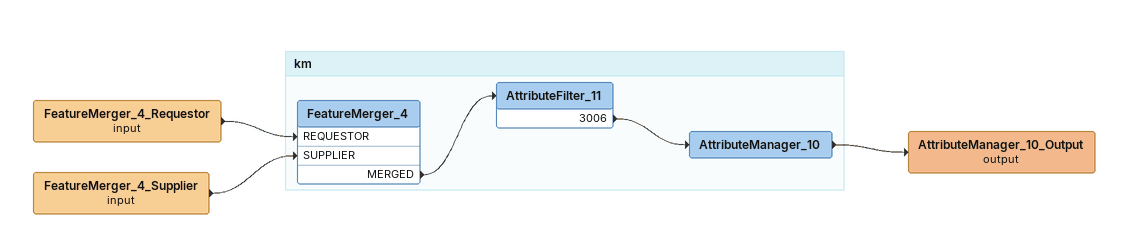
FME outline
FeatureMerger_4_Requestor (input)
    -> FeatureMerger_4 [REQUESTOR]
FeatureMerger_4_Supplier (input)
    -> FeatureMerger_4 [SUPPLIER]
AttributeManager_10_Output (output)

Bookmark: km
FeatureMerger_4
    MERGED -> AttributeFilter_11
AttributeFilter_11
    3006 -> AttributeManager_10
AttributeManager_10
    -> AttributeManager_10_Output (output)
